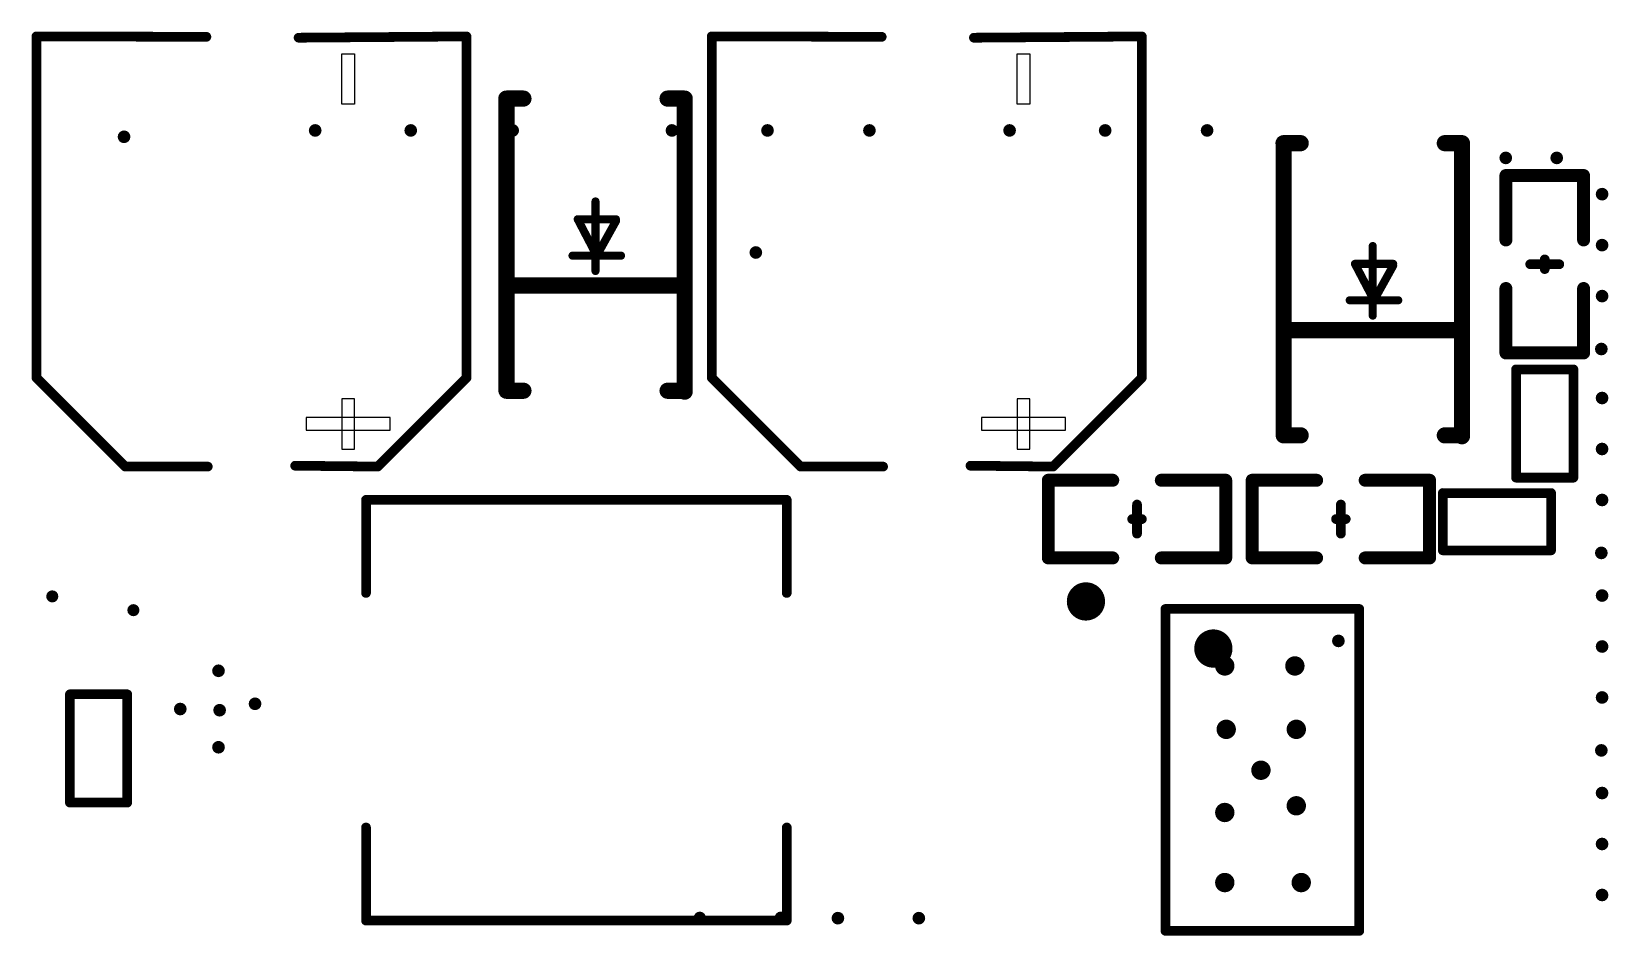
# Model space of a CAD drawing. Header units: millimetres. Extents: x 0 to 138, y -1 to 106.
# Drawn here: x 90.85 to 115.6, y 59.27 to 73.35 of the extents above; entities that cross this region are included whole.
import ezdxf

# ---------------------------------------------------------------- set-up
doc = ezdxf.new("R2010")
doc.units = ezdxf.units.MM
doc.layers.add('TopOverlay', color=2, linetype='Continuous')
doc.layers.add('ViaHoleLayer', color=16, linetype='Continuous')

# ---------------------------------------------------------------- blocks, each defined once
blk = doc.blocks.new('R0402_16')
at = {"layer": 'TopOverlay', "const_width": 0.1524}
for points in [[(-0.25395682, 0.4499584599999999), (-0.84987638, 0.4499584599999999)], [(-0.84987638, -0.44987718), (-0.84987638, 0.4499584599999999)], [(0.84996274, 0.4499584599999999), (-0.25395682, 0.4499584599999999)], [(0.84996274, -0.45003974), (0.84996274, 0.4499584599999999)], [(-0.25395682, -0.44987718), (-0.84987638, -0.44987718)], [(-0.84971382, -0.45003974), (-0.84987638, -0.44987718)], [(0.84996274, -0.44987718), (-0.25395682, -0.44987718)]]:
    blk.add_lwpolyline(points, dxfattribs=at)
at = {"layer": 'TopOverlay', "const_width": 0.0762}
for points in [[(-0.88797638, 0.4499584599999999, 1), (-0.81177638, 0.4499584599999999, 1)], [(-0.88797638, 0.4499584599999999, 1), (-0.81177638, 0.4499584599999999, 1)], [(-0.29205682, 0.4499584599999999, 1), (-0.21585682, 0.4499584599999999, 1)], [(-0.29205682, 0.4499584599999999, 1), (-0.21585682, 0.4499584599999999, 1)], [(0.81186274, 0.4499584599999999, 1), (0.8880627399999999, 0.4499584599999999, 1)], [(0.81186274, 0.4499584599999999, 1), (0.8880627399999999, 0.4499584599999999, 1)], [(-0.88797638, -0.44987718, 1), (-0.81177638, -0.44987718, 1)], [(-0.88797638, -0.44987718, 1), (-0.81177638, -0.44987718, 1)], [(-0.88797638, -0.44987718, 1), (-0.81177638, -0.44987718, 1)], [(-0.88781382, -0.45003974, 1), (-0.8116138199999999, -0.45003974, 1)], [(-0.29205682, -0.44987718, 1), (-0.21585682, -0.44987718, 1)], [(-0.29205682, -0.44987718, 1), (-0.21585682, -0.44987718, 1)], [(0.81186274, -0.44987718, 1), (0.8880627399999999, -0.44987718, 1)], [(0.81186274, -0.45003974, 1), (0.8880627399999999, -0.45003974, 1)]]:
    blk.add_lwpolyline(points, format="xyb", close=True, dxfattribs=at)
blk = doc.blocks.new('SOIC_8_L5_0_W4_0_P1_27_LS6_0_BL_EP2_0_58')
at = {"layer": 'TopOverlay', "const_width": 0.1524}
for points in [[(2.5262078, 1.5214092), (-2.5262078, 1.5214092)], [(-2.5262078, -1.5214092), (-2.5262078, 1.5214092)], [(2.5262078, -1.5214092), (2.5262078, 1.5214092)], [(2.5262078, -1.5214092), (-2.5262078, -1.5214092)]]:
    blk.add_lwpolyline(points, dxfattribs=at)
at = {"layer": 'TopOverlay'}
for points, const_width in [([(-2.5643078, 1.5214092, 1), (-2.4881078, 1.5214092, 1)], 0.0762), ([(-2.5643078, 1.5214092, 1), (-2.4881078, 1.5214092, 1)], 0.0762), ([(2.4881078, 1.5214092, 1), (2.5643078, 1.5214092, 1)], 0.0762), ([(2.4881078, 1.5214092, 1), (2.5643078, 1.5214092, 1)], 0.0762), ([(-1.754886, -0.769112, 1), (-2.055114, -0.769112, 1)], 0.2999994), ([(-2.13011258, -0.769112, 1), (-1.98011542, -0.769112, 1)], 0.1499997), ([(-1.82988458, -0.769112, 1), (-1.67988742, -0.769112, 1)], 0.1499997), ([(-2.5643078, -1.5214092, 1), (-2.4881078, -1.5214092, 1)], 0.0762), ([(-2.5643078, -1.5214092, 1), (-2.4881078, -1.5214092, 1)], 0.0762), ([(2.4881078, -1.5214092, 1), (2.5643078, -1.5214092, 1)], 0.0762), ([(2.4881078, -1.5214092, 1), (2.5643078, -1.5214092, 1)], 0.0762), ([(-2.49428, -2.769108, 1), (-2.794508, -2.769108, 1)], 0.2999994), ([(-2.86950658, -2.769108, 1), (-2.71950942, -2.769108, 1)], 0.1499997), ([(-2.56927858, -2.769108, 1), (-2.41928142, -2.769108, 1)], 0.1499997)]:
    blk.add_lwpolyline(points, format="xyb", close=True, dxfattribs=dict(at, const_width=const_width))
blk = doc.blocks.new('R0402_87')
at = {"layer": 'TopOverlay', "const_width": 0.1524}
for points in [[(-0.25395682, 0.4499584599999999), (-0.84987638, 0.4499584599999999)], [(-0.84987638, 0.4499584599999999), (-0.84987638, -0.44987718)], [(0.84996274, 0.4499584599999999), (-0.25395682, 0.4499584599999999)], [(0.84996274, 0.4499584599999999), (0.84996274, -0.45003974)], [(-0.25395682, -0.44987718), (-0.84987638, -0.44987718)], [(-0.84971382, -0.45003974), (-0.84987638, -0.44987718)], [(0.84996274, -0.44987718), (-0.25395682, -0.44987718)]]:
    blk.add_lwpolyline(points, dxfattribs=at)
at = {"layer": 'TopOverlay', "const_width": 0.0762}
for points in [[(-0.88797638, 0.4499584599999999, 1), (-0.81177638, 0.4499584599999999, 1)], [(-0.88797638, 0.4499584599999999, 1), (-0.81177638, 0.4499584599999999, 1)], [(-0.29205682, 0.4499584599999999, 1), (-0.21585682, 0.4499584599999999, 1)], [(-0.29205682, 0.4499584599999999, 1), (-0.21585682, 0.4499584599999999, 1)], [(0.81186274, 0.4499584599999999, 1), (0.8880627399999999, 0.4499584599999999, 1)], [(0.81186274, 0.4499584599999999, 1), (0.8880627399999999, 0.4499584599999999, 1)], [(-0.88797638, -0.44987718, 1), (-0.81177638, -0.44987718, 1)], [(-0.88797638, -0.44987718, 1), (-0.81177638, -0.44987718, 1)], [(-0.88797638, -0.44987718, 1), (-0.81177638, -0.44987718, 1)], [(-0.88781382, -0.45003974, 1), (-0.8116138199999999, -0.45003974, 1)], [(-0.29205682, -0.44987718, 1), (-0.21585682, -0.44987718, 1)], [(-0.29205682, -0.44987718, 1), (-0.21585682, -0.44987718, 1)], [(0.81186274, -0.44987718, 1), (0.8880627399999999, -0.44987718, 1)], [(0.81186274, -0.45003974, 1), (0.8880627399999999, -0.45003974, 1)]]:
    blk.add_lwpolyline(points, format="xyb", close=True, dxfattribs=at)
blk = doc.blocks.new('R0402_90')
at = {"layer": 'TopOverlay', "const_width": 0.1524}
for points in [[(-0.84987638, -0.44987718), (-0.84987638, 0.4499584599999999)], [(-0.25395682, 0.4499584599999999), (-0.84987638, 0.4499584599999999)], [(0.84996274, 0.4499584599999999), (-0.25395682, 0.4499584599999999)], [(0.84996274, -0.45003974), (0.84996274, 0.4499584599999999)], [(-0.84971382, -0.45003974), (-0.84987638, -0.44987718)], [(-0.25395682, -0.44987718), (-0.84987638, -0.44987718)], [(0.84996274, -0.44987718), (-0.25395682, -0.44987718)]]:
    blk.add_lwpolyline(points, dxfattribs=at)
at = {"layer": 'TopOverlay', "const_width": 0.0762}
for points in [[(-0.88797638, 0.4499584599999999, 1), (-0.81177638, 0.4499584599999999, 1)], [(-0.88797638, 0.4499584599999999, 1), (-0.81177638, 0.4499584599999999, 1)], [(-0.29205682, 0.4499584599999999, 1), (-0.21585682, 0.4499584599999999, 1)], [(-0.29205682, 0.4499584599999999, 1), (-0.21585682, 0.4499584599999999, 1)], [(0.81186274, 0.4499584599999999, 1), (0.8880627399999999, 0.4499584599999999, 1)], [(0.81186274, 0.4499584599999999, 1), (0.8880627399999999, 0.4499584599999999, 1)], [(-0.88797638, -0.44987718, 1), (-0.81177638, -0.44987718, 1)], [(-0.88797638, -0.44987718, 1), (-0.81177638, -0.44987718, 1)], [(-0.88797638, -0.44987718, 1), (-0.81177638, -0.44987718, 1)], [(-0.88781382, -0.45003974, 1), (-0.8116138199999999, -0.45003974, 1)], [(-0.29205682, -0.44987718, 1), (-0.21585682, -0.44987718, 1)], [(-0.29205682, -0.44987718, 1), (-0.21585682, -0.44987718, 1)], [(0.81186274, -0.44987718, 1), (0.8880627399999999, -0.44987718, 1)], [(0.81186274, -0.45003974, 1), (0.8880627399999999, -0.45003974, 1)]]:
    blk.add_lwpolyline(points, format="xyb", close=True, dxfattribs=at)
blk = doc.blocks.new('IND_SMD_L7_1_W6_6_105')
at = {"layer": 'TopOverlay', "const_width": 0.1519936}
for points in [[(3.302, 3.302), (-3.302, 3.302)], [(-3.302, 3.302), (-3.302, 1.8401284)], [(3.302, 3.302), (3.302, 1.8401284)], [(-3.302, -1.8401284), (-3.302, -3.302)], [(3.302, -1.8401284), (3.302, -3.302)], [(3.302, -3.302), (-3.302, -3.302)]]:
    blk.add_lwpolyline(points, dxfattribs=at)
at = {"layer": 'TopOverlay', "const_width": 0.0759968}
for points in [[(-3.3399984, 3.302, 1), (-3.2640016, 3.302, 1)], [(-3.3399984, 3.302, 1), (-3.2640016, 3.302, 1)], [(3.2640016, 3.302, 1), (3.3399984, 3.302, 1)], [(3.2640016, 3.302, 1), (3.3399984, 3.302, 1)], [(-3.3399984, 1.8401284, 1), (-3.2640016, 1.8401284, 1)], [(3.2640016, 1.8401284, 1), (3.3399984, 1.8401284, 1)], [(-3.3399984, -1.8401284, 1), (-3.2640016, -1.8401284, 1)], [(3.2640016, -1.8401284, 1), (3.3399984, -1.8401284, 1)], [(-3.3399984, -3.302, 1), (-3.2640016, -3.302, 1)], [(-3.3399984, -3.302, 1), (-3.2640016, -3.302, 1)], [(3.2640016, -3.302, 1), (3.3399984, -3.302, 1)], [(3.2640016, -3.302, 1), (3.3399984, -3.302, 1)]]:
    blk.add_lwpolyline(points, format="xyb", close=True, dxfattribs=at)
blk = doc.blocks.new('SMA_L4_4_W2_6_LS5_0_RD_126')
at = {"layer": 'TopOverlay'}
for points, const_width in [([(-2.286, 1.397), (2.2999954, 1.397)], 0.254), ([(-2.286, 1.397), (-2.286, 1.1311382)], 0.254), ([(-0.635, 1.397), (-0.635, -1.3999972)], 0.254), ([(2.2999954, 1.3999972), (2.2999954, 1.1311382)], 0.254), ([(-0.165608, 0.3614166), (-0.165608, -0.0195834)], 0.127), ([(0.4064, 0.2794), (-0.165608, -0.0195834)], 0.127), ([(0.4064, 0.2794), (0.4064, -0.3205988)], 0.127), ([(-0.4064, 0), (0.6858, 0)], 0.127), ([(-0.165608, -0.0195834), (0.3764026, -0.3205988)], 0.127), ([(-0.165608, -0.0195834), (-0.165608, -0.4005834)], 0.127), ([(-2.286, -1.1311382), (-2.286, -1.3999972)], 0.254), ([(2.2999954, -1.1311382), (2.2999954, -1.3999972)], 0.254), ([(-2.2999954, -1.3999972), (2.2999954, -1.3999972)], 0.254)]:
    blk.add_lwpolyline(points, dxfattribs=dict(at, const_width=const_width))
for points, const_width in [([(-2.3495, 1.397, 1), (-2.2225, 1.397, 1)], 0.127), ([(-2.3495, 1.397, 1), (-2.2225, 1.397, 1)], 0.127), ([(-0.6985, 1.397, 1), (-0.5714999999999999, 1.397, 1)], 0.127), ([(2.2364954, 1.3999972, 1), (2.3634954, 1.3999972, 1)], 0.127), ([(2.2364954, 1.397, 1), (2.3634954, 1.397, 1)], 0.127), ([(-2.3495, 1.1311382, 1), (-2.2225, 1.1311382, 1)], 0.127), ([(2.2364954, 1.1311382, 1), (2.3634954, 1.1311382, 1)], 0.127), ([(-0.197358, 0.3614166, 1), (-0.133858, 0.3614166, 1)], 0.0635), ([(0.37465, 0.2794, 1), (0.43815, 0.2794, 1)], 0.0635), ([(0.37465, 0.2794, 1), (0.43815, 0.2794, 1)], 0.0635), ([(-0.43815, 0, 1), (-0.37465, 0, 1)], 0.0635), ([(-0.197358, -0.0195834, 1), (-0.133858, -0.0195834, 1)], 0.0635), ([(-0.197358, -0.0195834, 1), (-0.133858, -0.0195834, 1)], 0.0635), ([(-0.197358, -0.0195834, 1), (-0.133858, -0.0195834, 1)], 0.0635), ([(-0.197358, -0.0195834, 1), (-0.133858, -0.0195834, 1)], 0.0635), ([(0.6540499999999999, 0, 1), (0.71755, 0, 1)], 0.0635), ([(-0.197358, -0.4005834, 1), (-0.133858, -0.4005834, 1)], 0.0635), ([(0.3446526, -0.3205988, 1), (0.4081526, -0.3205988, 1)], 0.0635), ([(0.37465, -0.3205988, 1), (0.43815, -0.3205988, 1)], 0.0635), ([(-2.3495, -1.1311382, 1), (-2.2225, -1.1311382, 1)], 0.127), ([(2.2364954, -1.1311382, 1), (2.3634954, -1.1311382, 1)], 0.127), ([(-2.3634954, -1.3999972, 1), (-2.2364954, -1.3999972, 1)], 0.127), ([(-2.3495, -1.3999972, 1), (-2.2225, -1.3999972, 1)], 0.127), ([(-0.6985, -1.3999972, 1), (-0.5714999999999999, -1.3999972, 1)], 0.127), ([(2.2364954, -1.3999972, 1), (2.3634954, -1.3999972, 1)], 0.127), ([(2.2364954, -1.3999972, 1), (2.3634954, -1.3999972, 1)], 0.127)]:
    blk.add_lwpolyline(points, format="xyb", close=True, dxfattribs=dict(at, const_width=const_width))
blk = doc.blocks.new('SMA_L4_4_W2_6_LS5_0_RD_127')
at = {"layer": 'TopOverlay'}
for points, const_width in [([(-2.286, 1.397), (2.2999954, 1.397)], 0.254), ([(-2.286, 1.397), (-2.286, 1.1311382)], 0.254), ([(-0.635, 1.397), (-0.635, -1.3999972)], 0.254), ([(2.2999954, 1.3999972), (2.2999954, 1.1311382)], 0.254), ([(-0.165608, 0.3614166), (-0.165608, -0.0195834)], 0.127), ([(0.4064, 0.2794), (-0.165608, -0.0195834)], 0.127), ([(0.4064, 0.2794), (0.4064, -0.3205988)], 0.127), ([(-0.4064, 0), (0.6858, 0)], 0.127), ([(-0.165608, -0.0195834), (0.3764026, -0.3205988)], 0.127), ([(-0.165608, -0.0195834), (-0.165608, -0.4005834)], 0.127), ([(-2.286, -1.1311382), (-2.286, -1.3999972)], 0.254), ([(2.2999954, -1.1311382), (2.2999954, -1.3999972)], 0.254), ([(-2.2999954, -1.3999972), (2.2999954, -1.3999972)], 0.254)]:
    blk.add_lwpolyline(points, dxfattribs=dict(at, const_width=const_width))
for points, const_width in [([(-2.3495, 1.397, 1), (-2.2225, 1.397, 1)], 0.127), ([(-2.3495, 1.397, 1), (-2.2225, 1.397, 1)], 0.127), ([(-0.6985, 1.397, 1), (-0.5714999999999999, 1.397, 1)], 0.127), ([(2.2364954, 1.3999972, 1), (2.3634954, 1.3999972, 1)], 0.127), ([(2.2364954, 1.397, 1), (2.3634954, 1.397, 1)], 0.127), ([(-2.3495, 1.1311382, 1), (-2.2225, 1.1311382, 1)], 0.127), ([(2.2364954, 1.1311382, 1), (2.3634954, 1.1311382, 1)], 0.127), ([(-0.197358, 0.3614166, 1), (-0.133858, 0.3614166, 1)], 0.0635), ([(0.37465, 0.2794, 1), (0.43815, 0.2794, 1)], 0.0635), ([(0.37465, 0.2794, 1), (0.43815, 0.2794, 1)], 0.0635), ([(-0.43815, 0, 1), (-0.37465, 0, 1)], 0.0635), ([(-0.197358, -0.0195834, 1), (-0.133858, -0.0195834, 1)], 0.0635), ([(-0.197358, -0.0195834, 1), (-0.133858, -0.0195834, 1)], 0.0635), ([(-0.197358, -0.0195834, 1), (-0.133858, -0.0195834, 1)], 0.0635), ([(-0.197358, -0.0195834, 1), (-0.133858, -0.0195834, 1)], 0.0635), ([(0.6540499999999999, 0, 1), (0.71755, 0, 1)], 0.0635), ([(-0.197358, -0.4005834, 1), (-0.133858, -0.4005834, 1)], 0.0635), ([(0.3446526, -0.3205988, 1), (0.4081526, -0.3205988, 1)], 0.0635), ([(0.37465, -0.3205988, 1), (0.43815, -0.3205988, 1)], 0.0635), ([(-2.3495, -1.1311382, 1), (-2.2225, -1.1311382, 1)], 0.127), ([(2.2364954, -1.1311382, 1), (2.3634954, -1.1311382, 1)], 0.127), ([(-2.3634954, -1.3999972, 1), (-2.2364954, -1.3999972, 1)], 0.127), ([(-2.3495, -1.3999972, 1), (-2.2225, -1.3999972, 1)], 0.127), ([(-0.6985, -1.3999972, 1), (-0.5714999999999999, -1.3999972, 1)], 0.127), ([(2.2364954, -1.3999972, 1), (2.3634954, -1.3999972, 1)], 0.127), ([(2.2364954, -1.3999972, 1), (2.3634954, -1.3999972, 1)], 0.127)]:
    blk.add_lwpolyline(points, format="xyb", close=True, dxfattribs=dict(at, const_width=const_width))
blk = doc.blocks.new('C0603_130')
at = {"layer": 'TopOverlay'}
for points, const_width in [([(-0.3809999999999999, 0.6096), (-1.39248134, 0.6096)], 0.2032), ([(-1.39248134, 0.6096), (-1.39248134, -0.6096)], 0.2032), ([(1.39248134, 0.6096), (0.3809999999999999, 0.6096)], 0.2032), ([(1.39248134, 0.6096), (1.39248134, -0.6096)], 0.2032), ([(0, 0.2286), (0, -0.2286)], 0.1524), ([(0, 0), (-0.0762, 0)], 0.1524), ([(0.0762, 0), (0, 0)], 0.1524), ([(-0.3809999999999999, -0.6096), (-1.39248134, -0.6096)], 0.2032), ([(1.39248134, -0.6096), (0.3809999999999999, -0.6096)], 0.2032)]:
    blk.add_lwpolyline(points, dxfattribs=dict(at, const_width=const_width))
for points, const_width in [([(-1.44328134, 0.6096, 1), (-1.34168134, 0.6096, 1)], 0.1016), ([(-1.44328134, 0.6096, 1), (-1.34168134, 0.6096, 1)], 0.1016), ([(-0.4318, 0.6096, 1), (-0.3302, 0.6096, 1)], 0.1016), ([(0.3302, 0.6096, 1), (0.4318, 0.6096, 1)], 0.1016), ([(1.34168134, 0.6096, 1), (1.44328134, 0.6096, 1)], 0.1016), ([(1.34168134, 0.6096, 1), (1.44328134, 0.6096, 1)], 0.1016), ([(-0.0381, 0.2286, 1), (0.0381, 0.2286, 1)], 0.0762), ([(-0.1143, 0, 1), (-0.0381, 0, 1)], 0.0762), ([(-0.0381, 0, 1), (0.0381, 0, 1)], 0.0762), ([(-0.0381, 0, 1), (0.0381, 0, 1)], 0.0762), ([(0.0381, 0, 1), (0.1143, 0, 1)], 0.0762), ([(-0.0381, -0.2286, 1), (0.0381, -0.2286, 1)], 0.0762), ([(-1.44328134, -0.6096, 1), (-1.34168134, -0.6096, 1)], 0.1016), ([(-1.44328134, -0.6096, 1), (-1.34168134, -0.6096, 1)], 0.1016), ([(-0.4318, -0.6096, 1), (-0.3302, -0.6096, 1)], 0.1016), ([(0.3302, -0.6096, 1), (0.4318, -0.6096, 1)], 0.1016), ([(1.34168134, -0.6096, 1), (1.44328134, -0.6096, 1)], 0.1016), ([(1.34168134, -0.6096, 1), (1.44328134, -0.6096, 1)], 0.1016)]:
    blk.add_lwpolyline(points, format="xyb", close=True, dxfattribs=dict(at, const_width=const_width))
blk = doc.blocks.new('CAP_SMD_BD6_3_L6_6_W6_6_LS7_6_FD_132')
at = {"layer": 'TopOverlay'}
for p, q in [((-2.805049, -0.8580627999999999), (-2.805049, -0.8580627999999999)), ((-2.805049, -0.8580627999999999), (-2.805049, -2.17805)), ((-2.607056, -0.8580627999999999), (-2.805049, -0.8580627999999999)), ((-2.607056, -2.17805), (-2.607056, -0.8580627999999999)), ((-3.1020512, -1.4190472), (-3.1020512, -1.4190472)), ((-3.1020512, -1.4190472), (-3.1020512, -1.6170402)), ((-2.310053799999999, -1.4190472), (-3.1020512, -1.4190472)), ((-2.310053799999999, -1.6170402), (-2.310053799999999, -1.4190472)), ((2.3099522, -1.6170402), (2.3099522, -1.4190472)), ((2.3099522, -1.4190472), (3.1019496, -1.4190472)), ((3.1019496, -1.4190472), (3.1019496, -1.4190472)), ((3.1019496, -1.4190472), (3.1019496, -1.6170402)), ((-3.1020512, -1.6170402), (-2.310053799999999, -1.6170402)), ((3.1019496, -1.6170402), (2.3099522, -1.6170402)), ((-2.805049, -2.17805), (-2.607056, -2.17805))]:
    blk.add_line(p, q, dxfattribs=at)
at = {"layer": 'TopOverlay', "const_width": 0.1524}
for points in [[(-1.980057, 3.3761172), (-3.3761934, 1.9799808)], [(-1.980057, 3.3761172), (3.3761426, 3.3761172)], [(3.3761426, 3.3761172), (3.369437, 0.7076439999999999)], [(-3.3761934, 1.9799808), (-3.3761934, 0.6857492)], [(-3.3623758, -0.6858254), (-3.3757108, -1.9812508)], [(3.3555432, -0.7393431999999999), (3.3756346, -3.3757108)], [(-3.3757108, -1.9812508), (-1.9812508, -3.3757108)], [(-1.9812508, -3.3757108), (3.3756346, -3.3757108)]]:
    blk.add_lwpolyline(points, dxfattribs=at)
at = {"layer": 'TopOverlay', "const_width": 0.0762}
for points in [[(-2.018157, 3.3761172, 1), (-1.941957, 3.3761172, 1)], [(-2.018157, 3.3761172, 1), (-1.941957, 3.3761172, 1)], [(3.3380426, 3.3761172, 1), (3.4142426, 3.3761172, 1)], [(3.3380426, 3.3761172, 1), (3.4142426, 3.3761172, 1)], [(-3.4142934, 1.9799808, 1), (-3.3380934, 1.9799808, 1)], [(-3.4142934, 1.9799808, 1), (-3.3380934, 1.9799808, 1)], [(-3.4142934, 0.6857492, 1), (-3.3380934, 0.6857492, 1)], [(3.331337, 0.7076439999999999, 1), (3.407537, 0.7076439999999999, 1)], [(-3.4004758, -0.6858254, 1), (-3.3242758, -0.6858254, 1)], [(3.3174432, -0.7393431999999999, 1), (3.3936432, -0.7393431999999999, 1)], [(-3.4138108, -1.9812508, 1), (-3.3376108, -1.9812508, 1)], [(-3.4138108, -1.9812508, 1), (-3.3376108, -1.9812508, 1)], [(-2.0193508, -3.3757108, 1), (-1.9431508, -3.3757108, 1)], [(-2.0193508, -3.3757108, 1), (-1.9431508, -3.3757108, 1)], [(3.3375346, -3.3757108, 1), (3.4137346, -3.3757108, 1)], [(3.3375346, -3.3757108, 1), (3.4137346, -3.3757108, 1)]]:
    blk.add_lwpolyline(points, format="xyb", close=True, dxfattribs=at)
blk = doc.blocks.new('C0603_133')
at = {"layer": 'TopOverlay'}
for points, const_width in [([(-1.39248134, 0.6096), (-1.39248134, -0.6096)], 0.2032), ([(-1.39248134, 0.6096), (-0.3809999999999999, 0.6096)], 0.2032), ([(0.3809999999999999, 0.6096), (1.39248134, 0.6096)], 0.2032), ([(1.39248134, 0.6096), (1.39248134, -0.6096)], 0.2032), ([(0, 0.2286), (0, -0.2286)], 0.1524), ([(-0.0762, 0), (0, 0)], 0.1524), ([(0, 0), (0.0762, 0)], 0.1524), ([(-1.39248134, -0.6096), (-0.3809999999999999, -0.6096)], 0.2032), ([(0.3809999999999999, -0.6096), (1.39248134, -0.6096)], 0.2032)]:
    blk.add_lwpolyline(points, dxfattribs=dict(at, const_width=const_width))
for points, const_width in [([(-1.44328134, 0.6096, 1), (-1.34168134, 0.6096, 1)], 0.1016), ([(-1.44328134, 0.6096, 1), (-1.34168134, 0.6096, 1)], 0.1016), ([(-0.4318, 0.6096, 1), (-0.3302, 0.6096, 1)], 0.1016), ([(0.3302, 0.6096, 1), (0.4318, 0.6096, 1)], 0.1016), ([(1.34168134, 0.6096, 1), (1.44328134, 0.6096, 1)], 0.1016), ([(1.34168134, 0.6096, 1), (1.44328134, 0.6096, 1)], 0.1016), ([(-0.0381, 0.2286, 1), (0.0381, 0.2286, 1)], 0.0762), ([(-0.1143, 0, 1), (-0.0381, 0, 1)], 0.0762), ([(-0.0381, 0, 1), (0.0381, 0, 1)], 0.0762), ([(-0.0381, 0, 1), (0.0381, 0, 1)], 0.0762), ([(0.0381, 0, 1), (0.1143, 0, 1)], 0.0762), ([(-0.0381, -0.2286, 1), (0.0381, -0.2286, 1)], 0.0762), ([(-1.44328134, -0.6096, 1), (-1.34168134, -0.6096, 1)], 0.1016), ([(-1.44328134, -0.6096, 1), (-1.34168134, -0.6096, 1)], 0.1016), ([(-0.4318, -0.6096, 1), (-0.3302, -0.6096, 1)], 0.1016), ([(0.3302, -0.6096, 1), (0.4318, -0.6096, 1)], 0.1016), ([(1.34168134, -0.6096, 1), (1.44328134, -0.6096, 1)], 0.1016), ([(1.34168134, -0.6096, 1), (1.44328134, -0.6096, 1)], 0.1016)]:
    blk.add_lwpolyline(points, format="xyb", close=True, dxfattribs=dict(at, const_width=const_width))
blk = doc.blocks.new('CAP_SMD_BD6_3_L6_6_W6_6_LS7_6_FD_134')
at = {"layer": 'TopOverlay'}
for p, q in [((-2.805049, -0.8580627999999999), (-2.805049, -0.8580627999999999)), ((-2.805049, -0.8580627999999999), (-2.805049, -2.17805)), ((-2.607056, -0.8580627999999999), (-2.805049, -0.8580627999999999)), ((-2.607056, -2.17805), (-2.607056, -0.8580627999999999)), ((-3.1020512, -1.4190472), (-3.1020512, -1.4190472)), ((-3.1020512, -1.4190472), (-3.1020512, -1.6170402)), ((-2.310053799999999, -1.4190472), (-3.1020512, -1.4190472)), ((-2.310053799999999, -1.6170402), (-2.310053799999999, -1.4190472)), ((2.3099522, -1.6170402), (2.3099522, -1.4190472)), ((2.3099522, -1.4190472), (3.1019496, -1.4190472)), ((3.1019496, -1.4190472), (3.1019496, -1.4190472)), ((3.1019496, -1.4190472), (3.1019496, -1.6170402)), ((-3.1020512, -1.6170402), (-2.310053799999999, -1.6170402)), ((3.1019496, -1.6170402), (2.3099522, -1.6170402)), ((-2.805049, -2.17805), (-2.607056, -2.17805))]:
    blk.add_line(p, q, dxfattribs=at)
at = {"layer": 'TopOverlay', "const_width": 0.1524}
for points in [[(-1.980057, 3.3761172), (-3.3761934, 1.9799808)], [(-1.980057, 3.3761172), (3.3761426, 3.3761172)], [(3.3761426, 3.3761172), (3.369437, 0.7076439999999999)], [(-3.3761934, 1.9799808), (-3.3761934, 0.6857492)], [(-3.3623758, -0.6858254), (-3.3757108, -1.9812508)], [(3.3555432, -0.7393431999999999), (3.3756346, -3.3757108)], [(-3.3757108, -1.9812508), (-1.9812508, -3.3757108)], [(-1.9812508, -3.3757108), (3.3756346, -3.3757108)]]:
    blk.add_lwpolyline(points, dxfattribs=at)
at = {"layer": 'TopOverlay', "const_width": 0.0762}
for points in [[(-2.018157, 3.3761172, 1), (-1.941957, 3.3761172, 1)], [(-2.018157, 3.3761172, 1), (-1.941957, 3.3761172, 1)], [(3.3380426, 3.3761172, 1), (3.4142426, 3.3761172, 1)], [(3.3380426, 3.3761172, 1), (3.4142426, 3.3761172, 1)], [(-3.4142934, 1.9799808, 1), (-3.3380934, 1.9799808, 1)], [(-3.4142934, 1.9799808, 1), (-3.3380934, 1.9799808, 1)], [(-3.4142934, 0.6857492, 1), (-3.3380934, 0.6857492, 1)], [(3.331337, 0.7076439999999999, 1), (3.407537, 0.7076439999999999, 1)], [(-3.4004758, -0.6858254, 1), (-3.3242758, -0.6858254, 1)], [(3.3174432, -0.7393431999999999, 1), (3.3936432, -0.7393431999999999, 1)], [(-3.4138108, -1.9812508, 1), (-3.3376108, -1.9812508, 1)], [(-3.4138108, -1.9812508, 1), (-3.3376108, -1.9812508, 1)], [(-2.0193508, -3.3757108, 1), (-1.9431508, -3.3757108, 1)], [(-2.0193508, -3.3757108, 1), (-1.9431508, -3.3757108, 1)], [(3.3375346, -3.3757108, 1), (3.4137346, -3.3757108, 1)], [(3.3375346, -3.3757108, 1), (3.4137346, -3.3757108, 1)]]:
    blk.add_lwpolyline(points, format="xyb", close=True, dxfattribs=at)
blk = doc.blocks.new('C0603_135')
at = {"layer": 'TopOverlay'}
for points, const_width in [([(-0.3809999999999999, 0.6096), (-1.39248134, 0.6096)], 0.2032), ([(-1.39248134, 0.6096), (-1.39248134, -0.6096)], 0.2032), ([(1.39248134, 0.6096), (0.3809999999999999, 0.6096)], 0.2032), ([(1.39248134, 0.6096), (1.39248134, -0.6096)], 0.2032), ([(0, 0.2286), (0, -0.2286)], 0.1524), ([(0, 0), (-0.0762, 0)], 0.1524), ([(0.0762, 0), (0, 0)], 0.1524), ([(-0.3809999999999999, -0.6096), (-1.39248134, -0.6096)], 0.2032), ([(1.39248134, -0.6096), (0.3809999999999999, -0.6096)], 0.2032)]:
    blk.add_lwpolyline(points, dxfattribs=dict(at, const_width=const_width))
for points, const_width in [([(-1.44328134, 0.6096, 1), (-1.34168134, 0.6096, 1)], 0.1016), ([(-1.44328134, 0.6096, 1), (-1.34168134, 0.6096, 1)], 0.1016), ([(-0.4318, 0.6096, 1), (-0.3302, 0.6096, 1)], 0.1016), ([(0.3302, 0.6096, 1), (0.4318, 0.6096, 1)], 0.1016), ([(1.34168134, 0.6096, 1), (1.44328134, 0.6096, 1)], 0.1016), ([(1.34168134, 0.6096, 1), (1.44328134, 0.6096, 1)], 0.1016), ([(-0.0381, 0.2286, 1), (0.0381, 0.2286, 1)], 0.0762), ([(-0.1143, 0, 1), (-0.0381, 0, 1)], 0.0762), ([(-0.0381, 0, 1), (0.0381, 0, 1)], 0.0762), ([(-0.0381, 0, 1), (0.0381, 0, 1)], 0.0762), ([(0.0381, 0, 1), (0.1143, 0, 1)], 0.0762), ([(-0.0381, -0.2286, 1), (0.0381, -0.2286, 1)], 0.0762), ([(-1.44328134, -0.6096, 1), (-1.34168134, -0.6096, 1)], 0.1016), ([(-1.44328134, -0.6096, 1), (-1.34168134, -0.6096, 1)], 0.1016), ([(-0.4318, -0.6096, 1), (-0.3302, -0.6096, 1)], 0.1016), ([(0.3302, -0.6096, 1), (0.4318, -0.6096, 1)], 0.1016), ([(1.34168134, -0.6096, 1), (1.44328134, -0.6096, 1)], 0.1016), ([(1.34168134, -0.6096, 1), (1.44328134, -0.6096, 1)], 0.1016)]:
    blk.add_lwpolyline(points, format="xyb", close=True, dxfattribs=dict(at, const_width=const_width))

msp = doc.modelspace()

# ---------------------------------------------------------------- hatches: boundary and pattern name
at = {"layer": 'ViaHoleLayer'}
h = msp.add_hatch(color=16, dxfattribs=at)
edge = h.paths.add_edge_path()
edge.add_arc((92.30000336, 71.70000138), 0.0999998, 0, 360)
h = msp.add_hatch(color=16, dxfattribs=at)
edge = h.paths.add_edge_path()
edge.add_arc((95.30000244, 71.80000118), 0.0999998, 0, 360)
h = msp.add_hatch(color=16, dxfattribs=at)
edge = h.paths.add_edge_path()
edge.add_arc((96.80000198, 71.80000118), 0.0999998, 0, 360)
h = msp.add_hatch(color=16, dxfattribs=at)
edge = h.paths.add_edge_path()
edge.add_arc((98.40000132, 71.80000118), 0.0999998, 0, 360)
h = msp.add_hatch(color=16, dxfattribs=at)
edge = h.paths.add_edge_path()
edge.add_arc((100.90000394, 71.80000118), 0.0999998, 0, 360)
h = msp.add_hatch(color=16, dxfattribs=at)
edge = h.paths.add_edge_path()
edge.add_arc((102.40000348, 71.80000118), 0.0999998, 0, 360)
h = msp.add_hatch(color=16, dxfattribs=at)
edge = h.paths.add_edge_path()
edge.add_arc((104.00000282, 71.80000118), 0.0999998, 0, 360)
h = msp.add_hatch(color=16, dxfattribs=at)
edge = h.paths.add_edge_path()
edge.add_arc((106.2000035, 71.80000118), 0.0999998, 0, 360)
h = msp.add_hatch(color=16, dxfattribs=at)
edge = h.paths.add_edge_path()
edge.add_arc((107.70000304, 71.80000118), 0.0999998, 0, 360)
h = msp.add_hatch(color=16, dxfattribs=at)
edge = h.paths.add_edge_path()
edge.add_arc((109.30000238, 71.80000118), 0.0999998, 0, 360)
h = msp.add_hatch(color=16, dxfattribs=at)
edge = h.paths.add_edge_path()
edge.add_arc((113.98820738, 71.36921971999998), 0.0999998, 0, 360)
h = msp.add_hatch(color=16, dxfattribs=at)
edge = h.paths.add_edge_path()
edge.add_arc((114.78820832, 71.36921971999998), 0.0999998, 0, 360)
h = msp.add_hatch(color=16, dxfattribs=at)
edge = h.paths.add_edge_path()
edge.add_arc((115.50000268, 70.80000318), 0.0999998, 0, 360)
h = msp.add_hatch(color=16, dxfattribs=at)
edge = h.paths.add_edge_path()
edge.add_arc((115.50000268, 70.00000224), 0.0999998, 0, 360)
h = msp.add_hatch(color=16, dxfattribs=at)
edge = h.paths.add_edge_path()
edge.add_arc((102.21699902, 69.88400044), 0.0999998, 0, 360)
h = msp.add_hatch(color=16, dxfattribs=at)
edge = h.paths.add_edge_path()
edge.add_arc((115.50000268, 69.2000013), 0.0999998, 0, 360)
h = msp.add_hatch(color=16, dxfattribs=at)
edge = h.paths.add_edge_path()
edge.add_arc((115.48820692, 68.36922064), 0.0999998, 0, 360)
h = msp.add_hatch(color=16, dxfattribs=at)
edge = h.paths.add_edge_path()
edge.add_arc((115.50000268, 67.60000196), 0.0999998, 0, 360)
h = msp.add_hatch(color=16, dxfattribs=at)
edge = h.paths.add_edge_path()
edge.add_arc((115.50000268, 66.80000102), 0.0999998, 0, 360)
h = msp.add_hatch(color=16, dxfattribs=at)
edge = h.paths.add_edge_path()
edge.add_arc((115.50000268, 66.00000007999999), 0.0999998, 0, 360)
h = msp.add_hatch(color=16, dxfattribs=at)
edge = h.paths.add_edge_path()
edge.add_arc((115.48820692, 65.16921942), 0.0999998, 0, 360)
h = msp.add_hatch(color=16, dxfattribs=at)
edge = h.paths.add_edge_path()
edge.add_arc((91.17315776, 64.48660966), 0.09525, 0, 360)
h = msp.add_hatch(color=16, dxfattribs=at)
edge = h.paths.add_edge_path()
edge.add_arc((92.44697538, 64.27028802), 0.09525, 0, 360)
h = msp.add_hatch(color=16, dxfattribs=at)
edge = h.paths.add_edge_path()
edge.add_arc((115.50000268, 64.50000308), 0.0999998, 0, 360)
h = msp.add_hatch(color=16, dxfattribs=at)
edge = h.paths.add_edge_path()
edge.add_arc((111.36099902, 63.78800044), 0.0999998, 0, 360)
h = msp.add_hatch(color=16, dxfattribs=at)
edge = h.paths.add_edge_path()
edge.add_arc((115.50000268, 63.70000214), 0.0999998, 0, 360)
h = msp.add_hatch(color=16, dxfattribs=at)
edge = h.paths.add_edge_path()
edge.add_arc((93.7822864, 63.31871258), 0.0999998, 0, 360)
h = msp.add_hatch(color=16, dxfattribs=at)
edge = h.paths.add_edge_path()
edge.add_arc((109.5777971, 63.39472969999999), 0.1524, 0, 360)
h = msp.add_hatch(color=16, dxfattribs=at)
edge = h.paths.add_edge_path()
edge.add_arc((110.67779744, 63.39472969999999), 0.1524, 0, 360)
h = msp.add_hatch(color=16, dxfattribs=at)
edge = h.paths.add_edge_path()
edge.add_arc((94.35624258, 62.80052463999999), 0.0999998, 0, 360)
h = msp.add_hatch(color=16, dxfattribs=at)
edge = h.paths.add_edge_path()
edge.add_arc((115.50000268, 62.9000012), 0.0999998, 0, 360)
h = msp.add_hatch(color=16, dxfattribs=at)
edge = h.paths.add_edge_path()
edge.add_arc((93.18228506, 62.71871124), 0.0999998, 0, 360)
h = msp.add_hatch(color=16, dxfattribs=at)
edge = h.paths.add_edge_path()
edge.add_arc((93.80000290000001, 62.70000159999999), 0.0999998, 0, 360)
h = msp.add_hatch(color=16, dxfattribs=at)
edge = h.paths.add_edge_path()
edge.add_arc((109.60000178, 62.4000022), 0.1524, 0, 360)
h = msp.add_hatch(color=16, dxfattribs=at)
edge = h.paths.add_edge_path()
edge.add_arc((110.70000212, 62.4000022), 0.1524, 0, 360)
h = msp.add_hatch(color=16, dxfattribs=at)
edge = h.paths.add_edge_path()
edge.add_arc((93.7822864, 62.11871244), 0.0999998, 0, 360)
h = msp.add_hatch(color=16, dxfattribs=at)
edge = h.paths.add_edge_path()
edge.add_arc((115.48820692, 62.06922053999999), 0.0999998, 0, 360)
h = msp.add_hatch(color=16, dxfattribs=at)
edge = h.paths.add_edge_path()
edge.add_arc((110.14518992, 61.75772763999999), 0.1524, 0, 360)
h = msp.add_hatch(color=16, dxfattribs=at)
edge = h.paths.add_edge_path()
edge.add_arc((115.50000268, 61.40000165999999), 0.0999998, 0, 360)
h = msp.add_hatch(color=16, dxfattribs=at)
edge = h.paths.add_edge_path()
edge.add_arc((109.5777971, 61.09472922), 0.1524, 0, 360)
h = msp.add_hatch(color=16, dxfattribs=at)
edge = h.paths.add_edge_path()
edge.add_arc((110.70000212, 61.20000206), 0.1524, 0, 360)
h = msp.add_hatch(color=16, dxfattribs=at)
edge = h.paths.add_edge_path()
edge.add_arc((115.50000268, 60.60000071999999), 0.0999998, 0, 360)
h = msp.add_hatch(color=16, dxfattribs=at)
edge = h.paths.add_edge_path()
edge.add_arc((109.5777971, 59.99472887999999), 0.1524, 0, 360)
h = msp.add_hatch(color=16, dxfattribs=at)
edge = h.paths.add_edge_path()
edge.add_arc((110.77779724, 59.99472887999999), 0.1524, 0, 360)
h = msp.add_hatch(color=16, dxfattribs=at)
edge = h.paths.add_edge_path()
edge.add_arc((115.50000268, 59.79999978), 0.0999998, 0, 360)
h = msp.add_hatch(color=16, dxfattribs=at)
edge = h.paths.add_edge_path()
edge.add_arc((101.33697538, 59.44428802), 0.09525, 0, 360)
h = msp.add_hatch(color=16, dxfattribs=at)
edge = h.paths.add_edge_path()
edge.add_arc((102.60697538, 59.44428802), 0.09525, 0, 360)
h = msp.add_hatch(color=16, dxfattribs=at)
edge = h.paths.add_edge_path()
edge.add_arc((103.505, 59.43599999999999), 0.0999998, 0, 360)
h = msp.add_hatch(color=16, dxfattribs=at)
edge = h.paths.add_edge_path()
edge.add_arc((104.775, 59.43599999999999), 0.0999998, 0, 360)

# ---------------------------------------------------------------- block references
for name, p, rotation in [('CAP_SMD_BD6_3_L6_6_W6_6_LS7_6_FD_132', (94.30000190000001, 69.90000244), 90), ('CAP_SMD_BD6_3_L6_6_W6_6_LS7_6_FD_134', (104.90000356, 69.90000244), 90), ('SMA_L4_4_W2_6_LS5_0_RD_126', (99.7000038, 70.00000224), 90), ('SMA_L4_4_W2_6_LS5_0_RD_127', (111.9000048, 69.30000109999999), 90), ('C0603_133', (114.60000448, 69.70000284), 90), ('R0402_90', (114.60000448, 67.20000276), 270), ('C0603_135', (108.20000458, 65.70000322), 180), ('C0603_130', (111.40000326, 65.70000322), 180), ('R0402_87', (113.85004408, 65.65904064), 180), ('IND_SMD_L7_1_W6_6_105', (99.40000440000001, 62.70000159999999), 180), ('SOIC_8_L5_0_W4_0_P1_27_LS6_0_BL_EP2_0_58', (110.1673946, 61.76300067999999), 270), ('R0402_16', (91.90000416, 62.10000279999999), 270)]:
    msp.add_blockref(name, p, dxfattribs=dict(rotation=rotation))

doc.saveas('drawing.dxf')
